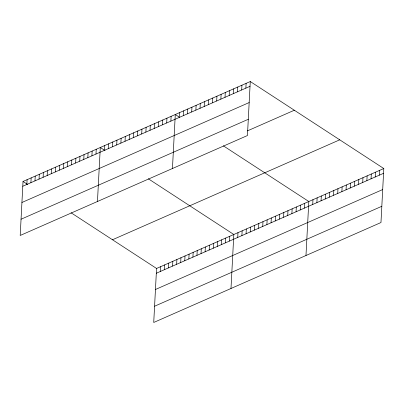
<?xml version="1.0" encoding="UTF-8"?>
<svg xmlns="http://www.w3.org/2000/svg" width="404" height="404" viewBox="0 0 404 404"><rect width="100%" height="100%" fill="white"/><g stroke="black" fill="none" stroke-linecap="round" stroke-linejoin="round"><path stroke-width="0.61" d="M23.028 181.467L20.2 235.466L247.44 135.537L250.273 81.532L23.028 181.467L27.75 184.542M26.846 184.461L27.098 179.679M30.911 182.674L31.164 177.891M34.976 180.886L35.229 176.104M39.047 179.098L39.294 174.316M43.112 177.306L43.364 172.528M47.177 175.518L47.43 170.735M51.242 173.73L51.495 168.948M55.313 171.942L55.56 167.16M59.378 170.155L59.63 165.372M63.443 168.367L63.696 163.585M67.508 166.579L67.761 161.797M71.579 164.792L71.826 160.009M75.644 163.004L75.891 158.222M79.709 161.211L79.962 156.434M83.774 159.423L84.027 154.641M87.845 157.636L88.092 152.853M91.91 155.848L92.157 151.066M95.975 154.06L96.228 149.278M97.46 201.49L100.293 147.49L105.015 150.566M104.207 150.439L104.459 145.657M108.373 148.606L108.626 143.824M112.539 146.778L112.792 141.996M116.706 144.945L116.958 140.163M120.872 143.112L121.124 138.33M125.038 141.279L125.29 136.496M129.204 139.446L129.457 134.663M133.371 137.618L133.623 132.835M137.537 135.784L137.789 131.002M141.703 133.951L141.956 129.169M145.869 132.118L146.122 127.336M150.036 130.285L150.288 125.508M154.202 128.457L154.449 123.675M158.368 126.624L158.615 121.841M162.534 124.791L162.782 120.008M71.084 212.777L156.56 268.463L153.727 322.468L380.972 222.533L383.8 168.534L250.273 81.532M166.701 122.957L166.948 118.175M160.373 271.458L160.625 266.675M170.867 121.124L171.114 116.347M164.438 269.67L164.691 264.888M172.452 168.513L175.28 114.514L178.952 116.907M168.508 267.882L168.756 263.1M179.199 117.463L179.447 112.681M172.574 266.095L172.826 261.312M183.366 115.63L183.613 110.847M176.639 264.307L176.891 259.525M187.532 113.797L187.779 109.014M180.704 262.519L180.957 257.737M191.698 111.964L191.945 107.186M184.774 260.726L185.022 255.949M195.864 110.135L196.112 105.353M188.84 258.939L189.087 254.156M200.031 108.302L200.278 103.52M192.905 257.151L193.157 252.369M204.197 106.469L204.444 101.687M196.97 255.363L197.223 250.581M208.358 104.636L208.61 99.854M201.041 253.576L201.288 248.793M212.524 102.808L212.777 98.026M205.106 251.788L205.353 247.006M216.69 100.975L216.943 96.192M209.171 250L209.423 245.218M220.857 99.142L221.109 94.359M213.236 248.213L213.489 243.43M225.023 97.308L225.275 92.526M217.302 246.42L217.554 241.643M221.372 244.632L221.619 239.85M229.189 95.475L229.442 90.693M225.437 242.844L225.69 238.062M233.355 93.647L233.608 88.865M229.502 241.057L229.755 236.274M237.522 91.814L237.774 87.032M230.992 288.486L233.82 234.487L148.349 178.8M241.688 89.981L241.94 85.199M237.734 237.436L237.986 232.654M245.854 88.148L246.107 83.365M241.9 235.603L242.153 230.825M246.066 233.775L246.319 228.992M250.233 231.941L250.485 227.159M254.399 230.108L254.651 225.326M258.565 228.275L258.818 223.493M262.731 226.442L262.984 221.665M266.898 224.614L267.15 219.832M271.064 222.781L271.316 217.998M275.23 220.948L275.483 216.165M279.396 219.114L279.649 214.332M283.563 217.286L283.815 212.504M287.729 215.453L287.981 210.671M291.895 213.62L292.148 208.838M296.061 211.787L296.314 207.005M300.228 209.954L300.48 205.171M304.394 208.126L304.646 203.343M305.979 255.51L308.813 201.51L223.336 145.824M312.726 204.459L312.974 199.677M316.893 202.626L317.14 197.844M321.059 200.793L321.306 196.016M325.225 198.965L325.473 194.183M329.391 197.132L329.639 192.349M333.558 195.299L333.805 190.516M337.724 193.466L337.971 188.683M341.89 191.632L342.137 186.855M346.056 189.804L346.304 185.022M350.223 187.971L350.47 183.189M354.389 186.138L354.636 181.356M358.555 184.305L358.803 179.522M362.721 182.472L362.969 177.694M366.882 180.644L367.135 175.861M371.049 178.81L371.301 174.028M375.215 176.977L375.468 172.195M379.381 175.144L379.634 170.362M22.781 186.249L250.02 86.315M21.927 202.49L249.172 102.56M21.053 219.226L248.293 119.291M247.465 130.856L294.334 110.242M112.494 239.754L339.734 139.824M156.56 268.463L383.8 168.534M156.308 273.245L383.548 173.316M155.454 289.486L382.699 189.557M154.581 306.222L381.82 206.292"/></g></svg>
